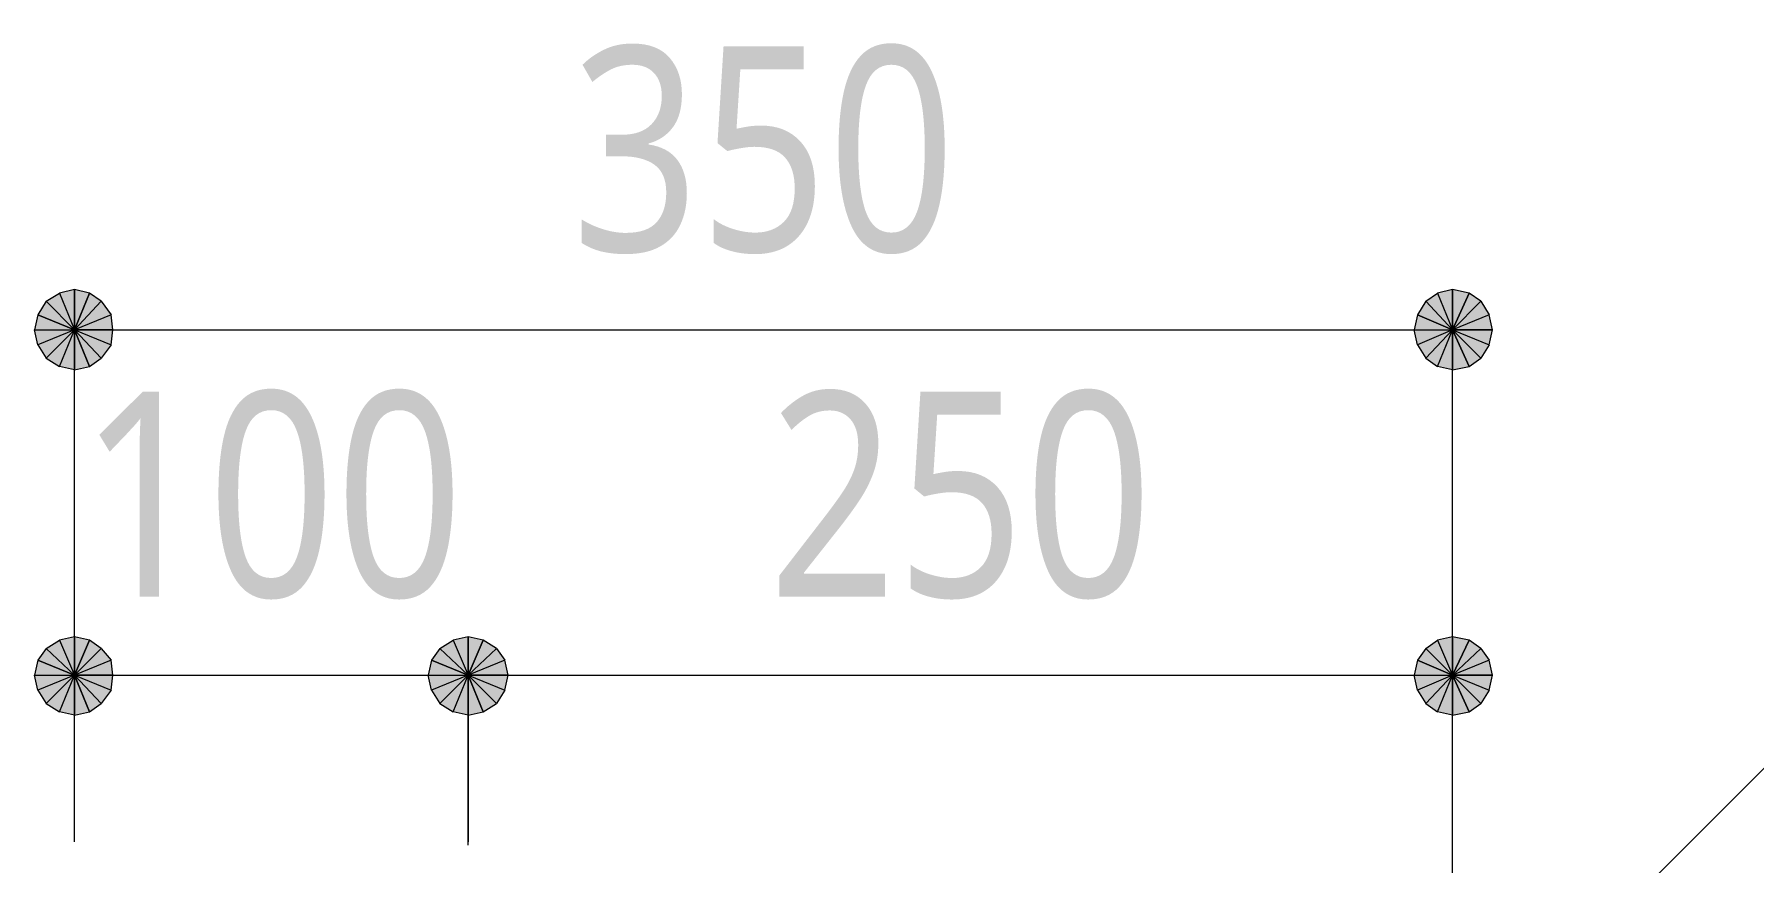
# Model space of a CAD drawing. Header units: millimetres. Extents: x 0 to 420, y 0 to 297.
# Drawn here: x 49.3 to 71.11, y 244.68 to 255.19 of the extents above; entities that cross this region are included whole.
import ezdxf
from ezdxf.enums import TextEntityAlignment as Align

# ---------------------------------------------------------------- set-up
doc = ezdxf.new("R2010")
doc.units = ezdxf.units.MM
doc.styles.add('kst32b', font='NotoSansJP-Variable.ttf')

msp = doc.modelspace()

# ---------------------------------------------------------------- hatches: boundary and pattern name
h = msp.add_hatch(color=7)
h.paths.add_polyline_path([(49.805, 251.947), (49.615, 251.904), (49.805, 251.439), (49.805, 251.947)])
h.paths.add_polyline_path([(49.615, 251.904), (49.805, 251.439), (49.445, 251.799), (49.615, 251.904)])
h.paths.add_polyline_path([(49.805, 251.439), (49.445, 251.799), (49.339, 251.629), (49.805, 251.439)])
for points in [[(49.996, 251.904), (49.805, 251.947), (49.805, 251.439), (49.996, 251.904)], [(67.501, 251.904), (67.289, 251.947), (67.289, 251.439), (67.501, 251.904)], [(49.996, 247.502), (49.805, 247.544), (49.805, 247.057), (49.996, 247.502)], [(54.991, 247.502), (54.8, 247.544), (54.8, 247.057), (54.991, 247.502)], [(67.501, 247.502), (67.289, 247.544), (67.289, 247.057), (67.501, 247.502)]]:
    msp.add_hatch(color=7).paths.add_polyline_path(points)
h = msp.add_hatch(color=7)
h.paths.add_polyline_path([(67.289, 251.947), (67.098, 251.904), (67.289, 251.439), (67.289, 251.947)])
h.paths.add_polyline_path([(67.098, 251.904), (67.289, 251.439), (66.95, 251.799), (67.098, 251.904)])
h.paths.add_polyline_path([(67.289, 251.439), (66.95, 251.799), (66.844, 251.629), (67.289, 251.439)])
h = msp.add_hatch(color=7)
h.paths.add_polyline_path([(50.292, 251.439), (50.271, 251.629), (49.805, 251.439), (50.292, 251.439)])
h.paths.add_polyline_path([(50.271, 251.629), (49.805, 251.439), (50.144, 251.799), (50.271, 251.629)])
h.paths.add_polyline_path([(49.805, 251.439), (50.144, 251.799), (49.996, 251.904), (49.805, 251.439)])
h = msp.add_hatch(color=7)
h.paths.add_polyline_path([(67.797, 251.439), (67.754, 251.629), (67.289, 251.439), (67.797, 251.439)])
h.paths.add_polyline_path([(67.754, 251.629), (67.289, 251.439), (67.649, 251.799), (67.754, 251.629)])
h.paths.add_polyline_path([(67.289, 251.439), (67.649, 251.799), (67.501, 251.904), (67.289, 251.439)])
h = msp.add_hatch(color=7)
h.paths.add_polyline_path([(49.339, 251.629), (49.297, 251.439), (49.805, 251.439), (49.339, 251.629)])
h.paths.add_polyline_path([(49.297, 251.439), (49.805, 251.439), (49.339, 251.248), (49.297, 251.439)])
h.paths.add_polyline_path([(49.805, 251.439), (49.339, 251.248), (49.445, 251.079), (49.805, 251.439)])
h = msp.add_hatch(color=7)
h.paths.add_polyline_path([(66.844, 251.629), (66.802, 251.439), (67.289, 251.439), (66.844, 251.629)])
h.paths.add_polyline_path([(66.802, 251.439), (67.289, 251.439), (66.844, 251.248), (66.802, 251.439)])
h.paths.add_polyline_path([(67.289, 251.439), (66.844, 251.248), (66.95, 251.079), (67.289, 251.439)])
h = msp.add_hatch(color=7)
h.paths.add_polyline_path([(49.445, 251.079), (49.615, 250.973), (49.805, 251.439), (49.445, 251.079)])
h.paths.add_polyline_path([(49.615, 250.973), (49.805, 251.439), (49.805, 250.931), (49.615, 250.973)])
h.paths.add_polyline_path([(49.805, 251.439), (49.805, 250.931), (49.996, 250.973), (49.805, 251.439)])
h = msp.add_hatch(color=7)
h.paths.add_polyline_path([(49.996, 250.973), (50.144, 251.079), (49.805, 251.439), (49.996, 250.973)])
h.paths.add_polyline_path([(50.144, 251.079), (49.805, 251.439), (50.271, 251.248), (50.144, 251.079)])
h.paths.add_polyline_path([(49.805, 251.439), (50.271, 251.248), (50.292, 251.439), (49.805, 251.439)])
h = msp.add_hatch(color=7)
h.paths.add_polyline_path([(66.95, 251.079), (67.098, 250.973), (67.289, 251.439), (66.95, 251.079)])
h.paths.add_polyline_path([(67.098, 250.973), (67.289, 251.439), (67.289, 250.931), (67.098, 250.973)])
h.paths.add_polyline_path([(67.289, 251.439), (67.289, 250.931), (67.501, 250.973), (67.289, 251.439)])
h = msp.add_hatch(color=7)
h.paths.add_polyline_path([(67.501, 250.973), (67.649, 251.079), (67.289, 251.439), (67.501, 250.973)])
h.paths.add_polyline_path([(67.649, 251.079), (67.289, 251.439), (67.754, 251.248), (67.649, 251.079)])
h.paths.add_polyline_path([(67.289, 251.439), (67.754, 251.248), (67.797, 251.439), (67.289, 251.439)])
h = msp.add_hatch(color=7)
h.paths.add_polyline_path([(49.805, 247.544), (49.615, 247.502), (49.805, 247.057), (49.805, 247.544)])
h.paths.add_polyline_path([(49.615, 247.502), (49.805, 247.057), (49.445, 247.396), (49.615, 247.502)])
h.paths.add_polyline_path([(49.805, 247.057), (49.445, 247.396), (49.339, 247.248), (49.805, 247.057)])
h = msp.add_hatch(color=7)
h.paths.add_polyline_path([(50.292, 247.057), (50.271, 247.248), (49.805, 247.057), (50.292, 247.057)])
h.paths.add_polyline_path([(50.271, 247.248), (49.805, 247.057), (50.144, 247.396), (50.271, 247.248)])
h.paths.add_polyline_path([(49.805, 247.057), (50.144, 247.396), (49.996, 247.502), (49.805, 247.057)])
h = msp.add_hatch(color=7)
h.paths.add_polyline_path([(54.8, 247.544), (54.61, 247.502), (54.8, 247.057), (54.8, 247.544)])
h.paths.add_polyline_path([(54.61, 247.502), (54.8, 247.057), (54.441, 247.396), (54.61, 247.502)])
h.paths.add_polyline_path([(54.8, 247.057), (54.441, 247.396), (54.335, 247.248), (54.8, 247.057)])
h = msp.add_hatch(color=7)
h.paths.add_polyline_path([(55.309, 247.057), (55.266, 247.248), (54.8, 247.057), (55.309, 247.057)])
h.paths.add_polyline_path([(55.266, 247.248), (54.8, 247.057), (55.16, 247.396), (55.266, 247.248)])
h.paths.add_polyline_path([(54.8, 247.057), (55.16, 247.396), (54.991, 247.502), (54.8, 247.057)])
h = msp.add_hatch(color=7)
h.paths.add_polyline_path([(67.289, 247.544), (67.098, 247.502), (67.289, 247.057), (67.289, 247.544)])
h.paths.add_polyline_path([(67.098, 247.502), (67.289, 247.057), (66.95, 247.396), (67.098, 247.502)])
h.paths.add_polyline_path([(67.289, 247.057), (66.95, 247.396), (66.844, 247.248), (67.289, 247.057)])
h = msp.add_hatch(color=7)
h.paths.add_polyline_path([(67.797, 247.057), (67.754, 247.248), (67.289, 247.057), (67.797, 247.057)])
h.paths.add_polyline_path([(67.754, 247.248), (67.289, 247.057), (67.649, 247.396), (67.754, 247.248)])
h.paths.add_polyline_path([(67.289, 247.057), (67.649, 247.396), (67.501, 247.502), (67.289, 247.057)])
h = msp.add_hatch(color=7)
h.paths.add_polyline_path([(49.339, 247.248), (49.297, 247.057), (49.805, 247.057), (49.339, 247.248)])
h.paths.add_polyline_path([(49.297, 247.057), (49.805, 247.057), (49.339, 246.867), (49.297, 247.057)])
h.paths.add_polyline_path([(49.805, 247.057), (49.339, 246.867), (49.445, 246.697), (49.805, 247.057)])
h = msp.add_hatch(color=7)
h.paths.add_polyline_path([(54.335, 247.248), (54.293, 247.057), (54.8, 247.057), (54.335, 247.248)])
h.paths.add_polyline_path([(54.293, 247.057), (54.8, 247.057), (54.335, 246.867), (54.293, 247.057)])
h.paths.add_polyline_path([(54.8, 247.057), (54.335, 246.867), (54.441, 246.697), (54.8, 247.057)])
h = msp.add_hatch(color=7)
h.paths.add_polyline_path([(66.844, 247.248), (66.802, 247.057), (67.289, 247.057), (66.844, 247.248)])
h.paths.add_polyline_path([(66.802, 247.057), (67.289, 247.057), (66.844, 246.867), (66.802, 247.057)])
h.paths.add_polyline_path([(67.289, 247.057), (66.844, 246.867), (66.95, 246.697), (67.289, 247.057)])
h = msp.add_hatch(color=7)
h.paths.add_polyline_path([(49.445, 246.697), (49.615, 246.592), (49.805, 247.057), (49.445, 246.697)])
h.paths.add_polyline_path([(49.615, 246.592), (49.805, 247.057), (49.805, 246.549), (49.615, 246.592)])
h.paths.add_polyline_path([(49.805, 247.057), (49.805, 246.549), (49.996, 246.592), (49.805, 247.057)])
h = msp.add_hatch(color=7)
h.paths.add_polyline_path([(49.996, 246.592), (50.144, 246.697), (49.805, 247.057), (49.996, 246.592)])
h.paths.add_polyline_path([(50.144, 246.697), (49.805, 247.057), (50.271, 246.867), (50.144, 246.697)])
h.paths.add_polyline_path([(49.805, 247.057), (50.271, 246.867), (50.292, 247.057), (49.805, 247.057)])
h = msp.add_hatch(color=7)
h.paths.add_polyline_path([(54.441, 246.697), (54.61, 246.592), (54.8, 247.057), (54.441, 246.697)])
h.paths.add_polyline_path([(54.61, 246.592), (54.8, 247.057), (54.8, 246.549), (54.61, 246.592)])
h.paths.add_polyline_path([(54.8, 247.057), (54.8, 246.549), (54.991, 246.592), (54.8, 247.057)])
h = msp.add_hatch(color=7)
h.paths.add_polyline_path([(54.991, 246.592), (55.16, 246.697), (54.8, 247.057), (54.991, 246.592)])
h.paths.add_polyline_path([(55.16, 246.697), (54.8, 247.057), (55.266, 246.867), (55.16, 246.697)])
h.paths.add_polyline_path([(54.8, 247.057), (55.266, 246.867), (55.309, 247.057), (54.8, 247.057)])
h = msp.add_hatch(color=7)
h.paths.add_polyline_path([(66.95, 246.697), (67.098, 246.592), (67.289, 247.057), (66.95, 246.697)])
h.paths.add_polyline_path([(67.098, 246.592), (67.289, 247.057), (67.289, 246.549), (67.098, 246.592)])
h.paths.add_polyline_path([(67.289, 247.057), (67.289, 246.549), (67.501, 246.592), (67.289, 247.057)])
h = msp.add_hatch(color=7)
h.paths.add_polyline_path([(67.501, 246.592), (67.649, 246.697), (67.289, 247.057), (67.501, 246.592)])
h.paths.add_polyline_path([(67.649, 246.697), (67.289, 247.057), (67.754, 246.867), (67.649, 246.697)])
h.paths.add_polyline_path([(67.289, 247.057), (67.754, 246.867), (67.797, 247.057), (67.289, 247.057)])

# ---------------------------------------------------------------- linework, layer by layer
at = {"lineweight": 13}
for points in [[(64.707, 239.331), (80.539, 255.185)], [(49.805, 244.941), (49.805, 251.439), (67.289, 251.439)], [(67.289, 244.898), (67.289, 251.439)], [(49.805, 247.057), (54.8, 247.057), (67.289, 247.057)], [(54.8, 244.898), (54.8, 247.057), (54.8, 244.941)], [(67.289, 243.247), (67.289, 247.057)]]:
    msp.add_lwpolyline(points, dxfattribs=at)
at = {"lineweight": 0}
for points in [[(49.805, 251.947), (49.615, 251.904), (49.805, 251.439)], [(49.996, 251.904), (49.805, 251.947), (49.805, 251.439)], [(67.289, 251.947), (67.098, 251.904), (67.289, 251.439)], [(67.501, 251.904), (67.289, 251.947), (67.289, 251.439)], [(49.805, 251.439), (49.445, 251.799), (49.339, 251.629)], [(49.615, 251.904), (49.805, 251.439), (49.445, 251.799)], [(49.805, 251.439), (50.144, 251.799), (49.996, 251.904)], [(50.271, 251.629), (49.805, 251.439), (50.144, 251.799)], [(67.289, 251.439), (66.95, 251.799), (66.844, 251.629)], [(67.098, 251.904), (67.289, 251.439), (66.95, 251.799)], [(67.289, 251.439), (67.649, 251.799), (67.501, 251.904)], [(67.754, 251.629), (67.289, 251.439), (67.649, 251.799)], [(49.339, 251.629), (49.297, 251.439), (49.805, 251.439)], [(50.292, 251.439), (50.271, 251.629), (49.805, 251.439)], [(66.844, 251.629), (66.802, 251.439), (67.289, 251.439)], [(67.797, 251.439), (67.754, 251.629), (67.289, 251.439)], [(49.297, 251.439), (49.805, 251.439), (49.339, 251.248)], [(49.805, 251.439), (49.339, 251.248), (49.445, 251.079)], [(49.445, 251.079), (49.615, 250.973), (49.805, 251.439)], [(49.615, 250.973), (49.805, 251.439), (49.805, 250.931)], [(49.805, 251.439), (49.805, 250.931), (49.996, 250.973)], [(49.996, 250.973), (50.144, 251.079), (49.805, 251.439)], [(50.144, 251.079), (49.805, 251.439), (50.271, 251.248)], [(49.805, 251.439), (50.271, 251.248), (50.292, 251.439)], [(66.802, 251.439), (67.289, 251.439), (66.844, 251.248)], [(67.289, 251.439), (66.844, 251.248), (66.95, 251.079)], [(66.95, 251.079), (67.098, 250.973), (67.289, 251.439)], [(67.098, 250.973), (67.289, 251.439), (67.289, 250.931)], [(67.289, 251.439), (67.289, 250.931), (67.501, 250.973)], [(67.501, 250.973), (67.649, 251.079), (67.289, 251.439)], [(67.649, 251.079), (67.289, 251.439), (67.754, 251.248)], [(67.289, 251.439), (67.754, 251.248), (67.797, 251.439)], [(49.805, 247.057), (49.445, 247.396), (49.339, 247.248)], [(49.615, 247.502), (49.805, 247.057), (49.445, 247.396)], [(49.805, 247.544), (49.615, 247.502), (49.805, 247.057)], [(49.996, 247.502), (49.805, 247.544), (49.805, 247.057)], [(49.805, 247.057), (50.144, 247.396), (49.996, 247.502)], [(50.271, 247.248), (49.805, 247.057), (50.144, 247.396)], [(54.8, 247.057), (54.441, 247.396), (54.335, 247.248)], [(54.61, 247.502), (54.8, 247.057), (54.441, 247.396)], [(54.8, 247.544), (54.61, 247.502), (54.8, 247.057)], [(54.991, 247.502), (54.8, 247.544), (54.8, 247.057)], [(54.8, 247.057), (55.16, 247.396), (54.991, 247.502)], [(55.266, 247.248), (54.8, 247.057), (55.16, 247.396)], [(67.289, 247.057), (66.95, 247.396), (66.844, 247.248)], [(67.098, 247.502), (67.289, 247.057), (66.95, 247.396)], [(67.289, 247.544), (67.098, 247.502), (67.289, 247.057)], [(67.501, 247.502), (67.289, 247.544), (67.289, 247.057)], [(67.289, 247.057), (67.649, 247.396), (67.501, 247.502)], [(67.754, 247.248), (67.289, 247.057), (67.649, 247.396)], [(49.339, 247.248), (49.297, 247.057), (49.805, 247.057)], [(50.292, 247.057), (50.271, 247.248), (49.805, 247.057)], [(54.335, 247.248), (54.293, 247.057), (54.8, 247.057)], [(55.309, 247.057), (55.266, 247.248), (54.8, 247.057)], [(66.844, 247.248), (66.802, 247.057), (67.289, 247.057)], [(67.797, 247.057), (67.754, 247.248), (67.289, 247.057)], [(49.297, 247.057), (49.805, 247.057), (49.339, 246.867)], [(49.805, 247.057), (49.339, 246.867), (49.445, 246.697)], [(49.445, 246.697), (49.615, 246.592), (49.805, 247.057)], [(49.615, 246.592), (49.805, 247.057), (49.805, 246.549)], [(49.805, 247.057), (49.805, 246.549), (49.996, 246.592)], [(49.996, 246.592), (50.144, 246.697), (49.805, 247.057)], [(50.144, 246.697), (49.805, 247.057), (50.271, 246.867)], [(49.805, 247.057), (50.271, 246.867), (50.292, 247.057)], [(54.293, 247.057), (54.8, 247.057), (54.335, 246.867)], [(54.8, 247.057), (54.335, 246.867), (54.441, 246.697)], [(54.441, 246.697), (54.61, 246.592), (54.8, 247.057)], [(54.61, 246.592), (54.8, 247.057), (54.8, 246.549)], [(54.8, 247.057), (54.8, 246.549), (54.991, 246.592)], [(54.991, 246.592), (55.16, 246.697), (54.8, 247.057)], [(55.16, 246.697), (54.8, 247.057), (55.266, 246.867)], [(54.8, 247.057), (55.266, 246.867), (55.309, 247.057)], [(66.802, 247.057), (67.289, 247.057), (66.844, 246.867)], [(67.289, 247.057), (66.844, 246.867), (66.95, 246.697)], [(66.95, 246.697), (67.098, 246.592), (67.289, 247.057)], [(67.098, 246.592), (67.289, 247.057), (67.289, 246.549)], [(67.289, 247.057), (67.289, 246.549), (67.501, 246.592)], [(67.501, 246.592), (67.649, 246.697), (67.289, 247.057)], [(67.649, 246.697), (67.289, 247.057), (67.754, 246.867)], [(67.289, 247.057), (67.754, 246.867), (67.797, 247.057)]]:
    msp.add_lwpolyline(points, close=True, dxfattribs=at)

# ---------------------------------------------------------------- texts
at = {"style": 'kst32b'}
for s, p, p2 in [('350', (56.113, 252.434), (60.986, 252.434)), ('100', (49.869, 248.052), (54.742, 248.052)), ('250', (58.611, 248.052), (63.484, 248.052))]:
    msp.add_text(s, height=2.5989, dxfattribs=at).set_placement(p, p2, align=Align.FIT)

doc.saveas('drawing.dxf')
